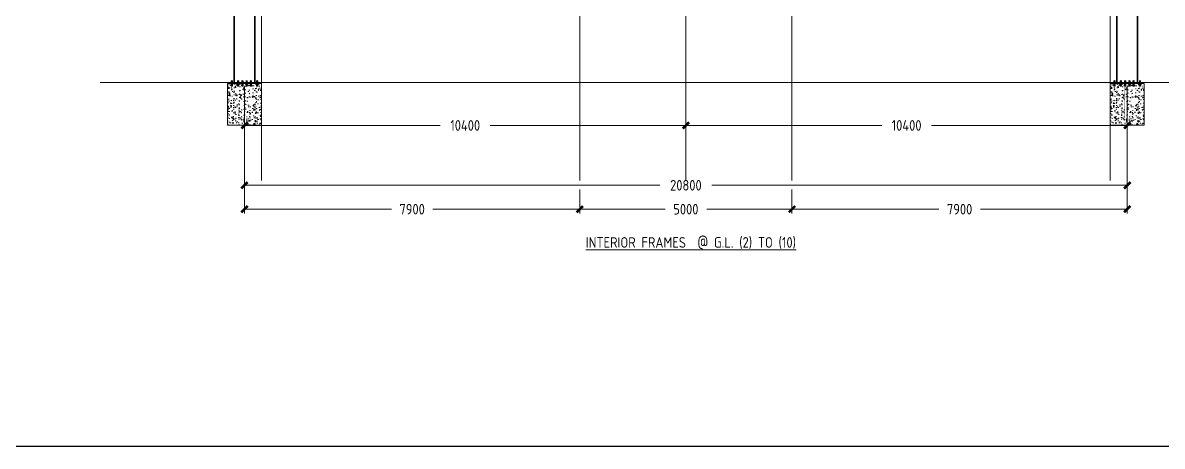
# Model space of a CAD drawing. Header units: millimetres. Extents: x -388065 to 2372687422, y -192755 to 667797.
# Drawn here: x 536351 to 563200, y 578920 to 588905 of the extents above; entities that cross this region are included whole.
import ezdxf

# ---------------------------------------------------------------- set-up
doc = ezdxf.new("R2010")
doc.units = ezdxf.units.MM
doc.linetypes.add('HIDDEN2', pattern=[4.7625, 3.175, -1.5875])
for name, color, linetype, lineweight in [('A-FLOR', 192, 'Continuous', 9), ('STR-CONC_IN_SEC', 7, 'Continuous', 15), ('STR-DIM', 1, 'Continuous', 9), ('STR-GRID', 248, 'Continuous', 9), ('STR-STEEL_IN_SEC', 6, 'Continuous', 15), ('STR-STEEL_IN_SEC_HIDD', 6, 'HIDDEN2', 15), ('STR-TEXT', 7, 'Continuous', 9)]:
    doc.layers.add(name, color=color, linetype=linetype, lineweight=lineweight)
doc.styles.add('MINA_MM_LAYOUT', font='dim.shx', dxfattribs={"height": 250})
doc.dimstyles.new('MINA_MM_LAYOUT', dxfattribs={"dimtxt": 250, "dimasz": 150, "dimexe": 100, "dimexo": 100, "dimgap": 50, "dimtad": 0, "dimdec": 0, "dimzin": 0, "dimdsep": 46, "dimtxsty": 'MINA_MM_LAYOUT', "dimblk": 'ARCHTICK', "dimcen": 0.09, "dimclrd": 256, "dimclre": 256, "dimclrt": 7, "dimadec": 0, "dimazin": 0, "dimtfac": 1, "dimtdec": 0, "dimtix": 1, "dimtofl": 0, "dimtmove": 0, "dimatfit": 0, "dimfxl": 1, "dimtolj": 1, "dimtzin": 0, "dimlwd": -1, "dimlwe": -1, "dimarcsym": 0})

# ---------------------------------------------------------------- blocks, each defined once
blk = doc.blocks.new('*U1205')
blk.add_lwpolyline([(-56558, 29706), (-56558, -29706), (56558, -29706)])
blk = doc.blocks.new('*U1206')
at = {"color": 0, "linetype": 'ByBlock', "lineweight": -2, "transparency": 16777216}
blk.add_blockref('*U1205', (452460, 356472), dxfattribs=at)
blk = doc.blocks.new('SECTION GRID')
at = {"layer": 'STR-GRID', "ltscale": 10}
for p, q in [((541976, 636611), (541976, 614954.8)), ((549476, 636611), (549476, 614954.8)), ((551976, 636611), (551976, 614954.8)), ((554476, 636611), (554476, 614954.8)), ((561976, 636611), (561976, 614954.8)), ((574040.8, 617271.5), (538171.2, 617271.5))]:
    blk.add_line(p, q, dxfattribs=at)
blk = doc.blocks.new('_ARCHTICK')
at = {"color": 0, "linetype": 'ByBlock', "const_width": 0.4}
blk.add_lwpolyline([(-0.5, -0.5), (0.5, 0.5)], dxfattribs=at)
blk = doc.blocks.new('*D1925')
at = {"layer": 'Defpoints', "color": 0, "ltscale": 10, "transparency": 16777216}
for p in [(541576, 587500), (551976, 587500), (551976, 586485)]:
    blk.add_point(p, dxfattribs=at)
at = {"layer": 'STR-DIM', "ltscale": 10, "transparency": 16777216}
for p, q in [((541576, 587400), (541576, 586385)), ((551976, 587400), (551976, 586385)), ((541576, 586485), (546190, 586485)), ((551976, 586485), (547362, 586485))]:
    blk.add_line(p, q, dxfattribs=at)
at = {"layer": 'STR-DIM', "ltscale": 10, "transparency": 16777216, "xscale": 150, "yscale": 150, "zscale": 150, "rotation": 180}
blk.add_blockref('_ARCHTICK', (541576, 586485), dxfattribs=at)
at = {"layer": 'STR-DIM', "ltscale": 10, "transparency": 16777216, "xscale": 150, "yscale": 150, "zscale": 150}
blk.add_blockref('_ARCHTICK', (551976, 586485), dxfattribs=at)
at = {"layer": 'STR-DIM', "color": 7, "ltscale": 10, "transparency": 16777216, "insert": (546776, 586485), "char_height": 250, "attachment_point": 5, "style": 'MINA_MM_LAYOUT'}
blk.add_mtext('\\A1;10400', dxfattribs=at)
blk = doc.blocks.new('*D1926')
at = {"layer": 'Defpoints', "color": 0, "ltscale": 10, "transparency": 16777216}
for p in [(551976, 587500), (562376, 587500), (562376, 586485)]:
    blk.add_point(p, dxfattribs=at)
at = {"layer": 'STR-DIM', "ltscale": 10, "transparency": 16777216}
for p, q in [((551976, 587400), (551976, 586385)), ((562376, 587400), (562376, 586385)), ((551976, 586485), (556590, 586485)), ((562376, 586485), (557762, 586485))]:
    blk.add_line(p, q, dxfattribs=at)
at = {"layer": 'STR-DIM', "ltscale": 10, "transparency": 16777216, "xscale": 150, "yscale": 150, "zscale": 150, "rotation": 180}
blk.add_blockref('_ARCHTICK', (551976, 586485), dxfattribs=at)
at = {"layer": 'STR-DIM', "ltscale": 10, "transparency": 16777216, "xscale": 150, "yscale": 150, "zscale": 150}
blk.add_blockref('_ARCHTICK', (562376, 586485), dxfattribs=at)
at = {"layer": 'STR-DIM', "color": 7, "ltscale": 10, "transparency": 16777216, "insert": (557176, 586485), "char_height": 250, "attachment_point": 5, "style": 'MINA_MM_LAYOUT'}
blk.add_mtext('\\A1;10400', dxfattribs=at)
blk = doc.blocks.new('*D1928')
at = {"layer": 'Defpoints', "color": 0, "ltscale": 10, "transparency": 16777216}
for p in [(541576, 587500), (562376, 587500), (562376, 585073)]:
    blk.add_point(p, dxfattribs=at)
at = {"layer": 'STR-DIM', "ltscale": 10, "transparency": 16777216}
for p, q in [((541576, 587400), (541576, 584973)), ((562376, 587400), (562376, 584973)), ((541576, 585073), (551366, 585073)), ((562376, 585073), (552586, 585073))]:
    blk.add_line(p, q, dxfattribs=at)
at = {"layer": 'STR-DIM', "ltscale": 10, "transparency": 16777216, "xscale": 150, "yscale": 150, "zscale": 150, "rotation": 180}
blk.add_blockref('_ARCHTICK', (541576, 585073), dxfattribs=at)
at = {"layer": 'STR-DIM', "ltscale": 10, "transparency": 16777216, "xscale": 150, "yscale": 150, "zscale": 150}
blk.add_blockref('_ARCHTICK', (562376, 585073), dxfattribs=at)
at = {"layer": 'STR-DIM', "color": 7, "ltscale": 10, "transparency": 16777216, "insert": (551976, 585073), "char_height": 250, "attachment_point": 5, "style": 'MINA_MM_LAYOUT'}
blk.add_mtext('\\A1;20800', dxfattribs=at)
blk = doc.blocks.new('*D1929')
at = {"layer": 'Defpoints', "color": 0, "ltscale": 10, "transparency": 16777216}
for p in [(541576, 587500), (549476, 585073), (549476, 584509)]:
    blk.add_point(p, dxfattribs=at)
at = {"layer": 'STR-DIM', "ltscale": 10, "transparency": 16777216}
for p, q in [((541576, 587400), (541576, 584409)), ((549476, 584973), (549476, 584409)), ((541576, 584509), (545036, 584509)), ((549476, 584509), (546016, 584509))]:
    blk.add_line(p, q, dxfattribs=at)
at = {"layer": 'STR-DIM', "ltscale": 10, "transparency": 16777216, "xscale": 150, "yscale": 150, "zscale": 150, "rotation": 180}
blk.add_blockref('_ARCHTICK', (541576, 584509), dxfattribs=at)
at = {"layer": 'STR-DIM', "ltscale": 10, "transparency": 16777216, "xscale": 150, "yscale": 150, "zscale": 150}
blk.add_blockref('_ARCHTICK', (549476, 584509), dxfattribs=at)
at = {"layer": 'STR-DIM', "color": 7, "ltscale": 10, "transparency": 16777216, "insert": (545526, 584509), "char_height": 250, "attachment_point": 5, "style": 'MINA_MM_LAYOUT'}
blk.add_mtext('\\A1;7900', dxfattribs=at)
blk = doc.blocks.new('*D1930')
at = {"layer": 'Defpoints', "color": 0, "ltscale": 10, "transparency": 16777216}
for p in [(549476, 585073), (554476, 585073), (554476, 584509)]:
    blk.add_point(p, dxfattribs=at)
at = {"layer": 'STR-DIM', "ltscale": 10, "transparency": 16777216}
for p, q in [((549476, 584973), (549476, 584409)), ((554476, 584973), (554476, 584409)), ((549476, 584509), (551486, 584509)), ((554476, 584509), (552466, 584509))]:
    blk.add_line(p, q, dxfattribs=at)
at = {"layer": 'STR-DIM', "ltscale": 10, "transparency": 16777216, "xscale": 150, "yscale": 150, "zscale": 150, "rotation": 180}
blk.add_blockref('_ARCHTICK', (549476, 584509), dxfattribs=at)
at = {"layer": 'STR-DIM', "ltscale": 10, "transparency": 16777216, "xscale": 150, "yscale": 150, "zscale": 150}
blk.add_blockref('_ARCHTICK', (554476, 584509), dxfattribs=at)
at = {"layer": 'STR-DIM', "color": 7, "ltscale": 10, "transparency": 16777216, "insert": (551976, 584509), "char_height": 250, "attachment_point": 5, "style": 'MINA_MM_LAYOUT'}
blk.add_mtext('\\A1;5000', dxfattribs=at)
blk = doc.blocks.new('*D1931')
at = {"layer": 'Defpoints', "color": 0, "ltscale": 10, "transparency": 16777216}
for p in [(562376, 587500), (554476, 585073), (562376, 584509)]:
    blk.add_point(p, dxfattribs=at)
at = {"layer": 'STR-DIM', "ltscale": 10, "transparency": 16777216}
for p, q in [((562376, 587400), (562376, 584409)), ((554476, 584973), (554476, 584409)), ((554476, 584509), (557936, 584509)), ((562376, 584509), (558916, 584509))]:
    blk.add_line(p, q, dxfattribs=at)
at = {"layer": 'STR-DIM', "ltscale": 10, "transparency": 16777216, "xscale": 150, "yscale": 150, "zscale": 150, "rotation": 180}
blk.add_blockref('_ARCHTICK', (554476, 584509), dxfattribs=at)
at = {"layer": 'STR-DIM', "ltscale": 10, "transparency": 16777216, "xscale": 150, "yscale": 150, "zscale": 150}
blk.add_blockref('_ARCHTICK', (562376, 584509), dxfattribs=at)
at = {"layer": 'STR-DIM', "color": 7, "ltscale": 10, "transparency": 16777216, "insert": (558426, 584509), "char_height": 250, "attachment_point": 5, "style": 'MINA_MM_LAYOUT'}
blk.add_mtext('\\A1;7900', dxfattribs=at)
blk = doc.blocks.new('*U2477')
at = {"layer": 'STR-STEEL_IN_SEC', "ltscale": 10}
blk.add_arc((0, 10), 15.6, 196.106, 343.894, dxfattribs=at)
blk = doc.blocks.new('*U2478')
at = {"layer": 'STR-DIM', "color": 0, "linetype": 'ByBlock', "lineweight": -2, "transparency": 16777216}
for p in [(0, 0), (0, -4), (0, -8), (0, -12), (0, -16), (0, -20), (0, -24), (0, -28), (0, -32), (0, -36), (0, -40), (0, -44), (0, -48), (0, -52), (0, -56), (0, -60), (0, -64), (0, -68), (0, -72), (0, -76), (0, -80), (0, -84), (0, -88), (0, -92), (0, -96), (0, -100), (0, -104), (0, -108), (0, -112), (0, -116), (0, -120), (0, -124), (0, -128)]:
    blk.add_blockref('*U2477', p, dxfattribs=at)
blk = doc.blocks.new('*U2479')
at = {"layer": 'STR-STEEL_IN_SEC', "ltscale": 10}
blk.add_arc((0, 10), 15.6, 196.106, 343.894, dxfattribs=at)
blk = doc.blocks.new('*U2480')
at = {"layer": 'STR-DIM', "color": 0, "linetype": 'ByBlock', "lineweight": -2, "transparency": 16777216}
for p in [(0, 0), (0, -4), (0, -8), (0, -12), (0, -16), (0, -20), (0, -24), (0, -28), (0, -32), (0, -36), (0, -40), (0, -44), (0, -48), (0, -52), (0, -56), (0, -60), (0, -64), (0, -68), (0, -72), (0, -76), (0, -80), (0, -84), (0, -88), (0, -92), (0, -96), (0, -100), (0, -104), (0, -108), (0, -112), (0, -116), (0, -120), (0, -124), (0, -128)]:
    blk.add_blockref('*U2479', p, dxfattribs=at)
blk = doc.blocks.new('*U2481')
at = {"layer": 'STR-STEEL_IN_SEC', "ltscale": 10}
blk.add_arc((0, 10), 15.6, 196.106, 343.894, dxfattribs=at)
blk = doc.blocks.new('*U2472')
at = {"layer": 'STR-DIM', "color": 0, "linetype": 'ByBlock', "lineweight": -2, "transparency": 16777216}
for p in [(0, 0), (0, -4), (0, -8), (0, -12), (0, -16), (0, -20), (0, -24), (0, -28), (0, -32), (0, -36), (0, -40), (0, -44), (0, -48), (0, -52), (0, -56), (0, -60), (0, -64), (0, -68), (0, -72), (0, -76), (0, -80), (0, -84), (0, -88), (0, -92), (0, -96), (0, -100), (0, -104), (0, -108), (0, -112), (0, -116), (0, -120), (0, -124), (0, -128)]:
    blk.add_blockref('*U2481', p, dxfattribs=at)
blk = doc.blocks.new('*U2473')
at = {"layer": 'STR-STEEL_IN_SEC', "ltscale": 10}
blk.add_arc((0, 10), 15.6, 196.106, 343.894, dxfattribs=at)
blk = doc.blocks.new('*U2474')
at = {"layer": 'STR-DIM', "color": 0, "linetype": 'ByBlock', "lineweight": -2, "transparency": 16777216}
for p in [(0, 0), (0, -4), (0, -8), (0, -12), (0, -16), (0, -20), (0, -24), (0, -28), (0, -32), (0, -36), (0, -40), (0, -44), (0, -48), (0, -52), (0, -56), (0, -60), (0, -64), (0, -68), (0, -72), (0, -76), (0, -80), (0, -84), (0, -88), (0, -92), (0, -96), (0, -100), (0, -104), (0, -108), (0, -112), (0, -116), (0, -120), (0, -124), (0, -128)]:
    blk.add_blockref('*U2473', p, dxfattribs=at)
blk = doc.blocks.new('*U2475')
at = {"layer": 'STR-STEEL_IN_SEC', "ltscale": 10}
blk.add_arc((0, 10), 15.6, 196.106, 343.894, dxfattribs=at)
blk = doc.blocks.new('*U2476')
at = {"layer": 'STR-DIM', "color": 0, "linetype": 'ByBlock', "lineweight": -2, "transparency": 16777216}
for p in [(0, 0), (0, -4), (0, -8), (0, -12), (0, -16), (0, -20), (0, -24), (0, -28), (0, -32), (0, -36), (0, -40), (0, -44), (0, -48), (0, -52), (0, -56), (0, -60), (0, -64), (0, -68), (0, -72), (0, -76), (0, -80), (0, -84), (0, -88), (0, -92), (0, -96), (0, -100), (0, -104), (0, -108), (0, -112), (0, -116), (0, -120), (0, -124), (0, -128)]:
    blk.add_blockref('*U2475', p, dxfattribs=at)
blk = doc.blocks.new('*U2482')
at = {"layer": 'STR-STEEL_IN_SEC', "ltscale": 10}
blk.add_arc((0, 10), 15.6, 196.106, 343.894, dxfattribs=at)
blk = doc.blocks.new('*U2483')
at = {"layer": 'STR-DIM', "color": 0, "linetype": 'ByBlock', "lineweight": -2, "transparency": 16777216}
for p in [(0, 0), (0, -4), (0, -8), (0, -12), (0, -16), (0, -20), (0, -24), (0, -28), (0, -32), (0, -36), (0, -40), (0, -44), (0, -48), (0, -52), (0, -56), (0, -60), (0, -64), (0, -68), (0, -72), (0, -76), (0, -80), (0, -84), (0, -88), (0, -92), (0, -96), (0, -100), (0, -104), (0, -108), (0, -112), (0, -116), (0, -120), (0, -124), (0, -128)]:
    blk.add_blockref('*U2482', p, dxfattribs=at)
blk = doc.blocks.new('*U2489')
at = {"layer": 'STR-STEEL_IN_SEC', "ltscale": 10}
blk.add_arc((0, 10), 15.6, 196.106, 343.894, dxfattribs=at)
blk = doc.blocks.new('*U2490')
at = {"layer": 'STR-DIM', "color": 0, "linetype": 'ByBlock', "lineweight": -2, "transparency": 16777216}
for p in [(0, 0), (0, -4), (0, -8), (0, -12), (0, -16), (0, -20), (0, -24), (0, -28), (0, -32), (0, -36), (0, -40), (0, -44), (0, -48), (0, -52), (0, -56), (0, -60), (0, -64), (0, -68), (0, -72), (0, -76), (0, -80), (0, -84), (0, -88), (0, -92), (0, -96), (0, -100), (0, -104), (0, -108), (0, -112), (0, -116), (0, -120), (0, -124), (0, -128)]:
    blk.add_blockref('*U2489', p, dxfattribs=at)
blk = doc.blocks.new('*U2491')
at = {"layer": 'STR-STEEL_IN_SEC', "ltscale": 10}
blk.add_arc((0, 10), 15.6, 196.106, 343.894, dxfattribs=at)
blk = doc.blocks.new('*U2492')
at = {"layer": 'STR-DIM', "color": 0, "linetype": 'ByBlock', "lineweight": -2, "transparency": 16777216}
for p in [(0, 0), (0, -4), (0, -8), (0, -12), (0, -16), (0, -20), (0, -24), (0, -28), (0, -32), (0, -36), (0, -40), (0, -44), (0, -48), (0, -52), (0, -56), (0, -60), (0, -64), (0, -68), (0, -72), (0, -76), (0, -80), (0, -84), (0, -88), (0, -92), (0, -96), (0, -100), (0, -104), (0, -108), (0, -112), (0, -116), (0, -120), (0, -124), (0, -128)]:
    blk.add_blockref('*U2491', p, dxfattribs=at)
blk = doc.blocks.new('*U2493')
at = {"layer": 'STR-STEEL_IN_SEC', "ltscale": 10}
blk.add_arc((0, 10), 15.6, 196.106, 343.894, dxfattribs=at)
blk = doc.blocks.new('*U2484')
at = {"layer": 'STR-DIM', "color": 0, "linetype": 'ByBlock', "lineweight": -2, "transparency": 16777216}
for p in [(0, 0), (0, -4), (0, -8), (0, -12), (0, -16), (0, -20), (0, -24), (0, -28), (0, -32), (0, -36), (0, -40), (0, -44), (0, -48), (0, -52), (0, -56), (0, -60), (0, -64), (0, -68), (0, -72), (0, -76), (0, -80), (0, -84), (0, -88), (0, -92), (0, -96), (0, -100), (0, -104), (0, -108), (0, -112), (0, -116), (0, -120), (0, -124), (0, -128)]:
    blk.add_blockref('*U2493', p, dxfattribs=at)
blk = doc.blocks.new('*U2485')
at = {"layer": 'STR-STEEL_IN_SEC', "ltscale": 10}
blk.add_arc((0, 10), 15.6, 196.106, 343.894, dxfattribs=at)
blk = doc.blocks.new('*U2486')
at = {"layer": 'STR-DIM', "color": 0, "linetype": 'ByBlock', "lineweight": -2, "transparency": 16777216}
for p in [(0, 0), (0, -4), (0, -8), (0, -12), (0, -16), (0, -20), (0, -24), (0, -28), (0, -32), (0, -36), (0, -40), (0, -44), (0, -48), (0, -52), (0, -56), (0, -60), (0, -64), (0, -68), (0, -72), (0, -76), (0, -80), (0, -84), (0, -88), (0, -92), (0, -96), (0, -100), (0, -104), (0, -108), (0, -112), (0, -116), (0, -120), (0, -124), (0, -128)]:
    blk.add_blockref('*U2485', p, dxfattribs=at)
blk = doc.blocks.new('*U2487')
at = {"layer": 'STR-STEEL_IN_SEC', "ltscale": 10}
blk.add_arc((0, 10), 15.6, 196.106, 343.894, dxfattribs=at)
blk = doc.blocks.new('*U2488')
at = {"layer": 'STR-DIM', "color": 0, "linetype": 'ByBlock', "lineweight": -2, "transparency": 16777216}
for p in [(0, 0), (0, -4), (0, -8), (0, -12), (0, -16), (0, -20), (0, -24), (0, -28), (0, -32), (0, -36), (0, -40), (0, -44), (0, -48), (0, -52), (0, -56), (0, -60), (0, -64), (0, -68), (0, -72), (0, -76), (0, -80), (0, -84), (0, -88), (0, -92), (0, -96), (0, -100), (0, -104), (0, -108), (0, -112), (0, -116), (0, -120), (0, -124), (0, -128)]:
    blk.add_blockref('*U2487', p, dxfattribs=at)
blk = doc.blocks.new('*U2494')
at = {"layer": 'STR-STEEL_IN_SEC', "ltscale": 10}
blk.add_arc((0, 10), 15.6, 196.106, 343.894, dxfattribs=at)
blk = doc.blocks.new('*U2495')
at = {"layer": 'STR-DIM', "color": 0, "linetype": 'ByBlock', "lineweight": -2, "transparency": 16777216}
for p in [(0, 0), (0, -4), (0, -8), (0, -12), (0, -16), (0, -20), (0, -24), (0, -28), (0, -32), (0, -36), (0, -40), (0, -44), (0, -48), (0, -52), (0, -56), (0, -60), (0, -64), (0, -68), (0, -72), (0, -76), (0, -80), (0, -84), (0, -88), (0, -92), (0, -96), (0, -100), (0, -104), (0, -108), (0, -112), (0, -116), (0, -120), (0, -124), (0, -128)]:
    blk.add_blockref('*U2494', p, dxfattribs=at)

msp = doc.modelspace()

# ---------------------------------------------------------------- hatches: boundary and pattern name
at = {"layer": 'A-FLOR', "ltscale": 0.1}
h = msp.add_hatch(dxfattribs=at)
h.set_pattern_fill('AR-CONC', color=4)
h.set_pattern_definition([(50, (350745.13, 23215.09), (182.18467, -15.939086), [19.05, -209.55]), (355, (350745.13, 23215.1), (-35.24342, 191.056845), [15.24, -167.640584]), (100.451445, (350760.31, 23213.76), (146.941247, 175.11775), [16.19001, -178.090245]), (46.1842, (350745.13, 23265.9), (271.07904, -42.04233), [28.575, -314.325]), (96.63556, (350767.72, 23262.4), (237.40413, 247.42612), [24.28502, -267.13561]), (351.18415, (350745.13, 23265.9), (237.40413, 247.42612), [22.85997, -251.45973]), (21, (350770.53, 23253.19), (151.61439, -102.2652), [19.05, -209.55]), (326, (350770.53, 23253.2), (61.80203, 184.187966), [15.24, -167.64]), (71.451445, (350783.16, 23244.67), (213.41642, 81.92277), [16.19001, -178.08994]), (37.5, (350745.13, 23215.09), (3.088603, 84.555039), [0, -165.608, 0, -170.18, 0, -168.275]), (7.5, (350745.13, 23215.09), (66.819663, 100.180575), [0, -97.028, 0, -161.798, 0, -64.135]), (327.5, (350688.486, 23215.09), (135.590595, -5.728744), [0, -63.5, 0, -198.12, 0, -262.89]), (317.5, (350663.09, 23215.09), (148.129181, 25.42649), [0, -82.55, 0, -131.572, 0, -186.69])])
edge = h.paths.add_edge_path()
edge.add_line((541975.9931, 587470.0566), (541891.0848, 587470.0566))
edge.add_arc((541875.9931, 587474.0566), 15.6128, 194.84470595, 345.15529405, ccw=False)
edge.add_line((541860.9014, 587470.0566), (541740.9931, 587470.0566))
edge.add_line((541740.9931, 587470.0566), (541740.9931, 586800.0566))
edge.add_line((541740.9931, 586800.0566), (541750.9931, 586800.0566))
edge.add_line((541750.9931, 586800.0566), (541750.9931, 586790.0566))
edge.add_line((541750.9931, 586790.0566), (541740.9931, 586790.0566))
edge.add_line((541740.9931, 586790.0566), (541740.9931, 586690.0566))
edge.add_line((541740.9931, 586690.0566), (541710.9931, 586690.0566))
edge.add_line((541710.9931, 586690.0566), (541710.9931, 587470.0566))
edge.add_line((541710.9931, 587470.0566), (541640.9931, 587470.0566))
edge.add_line((541640.9931, 587470.0566), (541640.9931, 586800.0566))
edge.add_line((541640.9931, 586800.0566), (541650.9931, 586800.0566))
edge.add_line((541650.9931, 586800.0566), (541650.9931, 586790.0566))
edge.add_line((541650.9931, 586790.0566), (541640.9931, 586790.0566))
edge.add_line((541640.9931, 586790.0566), (541640.9931, 586690.0566))
edge.add_line((541640.9931, 586690.0566), (541610.9931, 586690.0566))
edge.add_line((541610.9931, 586690.0566), (541610.9931, 586790.0566))
edge.add_line((541610.9931, 586790.0566), (541600.9931, 586790.0566))
edge.add_line((541600.9931, 586790.0566), (541600.9931, 586800.0566))
edge.add_line((541600.9931, 586800.0566), (541610.9931, 586800.0566))
edge.add_line((541610.9931, 586800.0566), (541610.9931, 587470.0566))
edge.add_line((541610.9931, 587470.0566), (541540.9931, 587470.0566))
edge.add_line((541540.9931, 587470.0566), (541540.9931, 586800.0566))
edge.add_line((541540.9931, 586800.0566), (541550.9931, 586800.0566))
edge.add_line((541550.9931, 586800.0566), (541550.9931, 586790.0566))
edge.add_line((541550.9931, 586790.0566), (541540.9931, 586790.0566))
edge.add_line((541540.9931, 586790.0566), (541540.9931, 586690.0566))
edge.add_line((541540.9931, 586690.0566), (541510.9931, 586690.0566))
edge.add_line((541510.9931, 586690.0566), (541510.9931, 586790.0566))
edge.add_line((541510.9931, 586790.0566), (541500.9931, 586790.0566))
edge.add_line((541500.9931, 586790.0566), (541500.9931, 586800.0566))
edge.add_line((541500.9931, 586800.0566), (541510.9931, 586800.0566))
edge.add_line((541510.9931, 586800.0566), (541510.9931, 587470.0566))
edge.add_line((541510.9931, 587470.0566), (541440.9931, 587470.0566))
edge.add_line((541440.9931, 587470.0566), (541440.9931, 586800.0566))
edge.add_line((541440.9931, 586800.0566), (541450.9931, 586800.0566))
edge.add_line((541450.9931, 586800.0566), (541450.9931, 586790.0566))
edge.add_line((541450.9931, 586790.0566), (541440.9931, 586790.0566))
edge.add_line((541440.9931, 586790.0566), (541440.9931, 586690.0566))
edge.add_line((541440.9931, 586690.0566), (541410.9931, 586690.0566))
edge.add_line((541410.9931, 586690.0566), (541410.9931, 586790.0566))
edge.add_line((541410.9931, 586790.0566), (541400.9931, 586790.0566))
edge.add_line((541400.9931, 586790.0566), (541400.9931, 586800.0566))
edge.add_line((541400.9931, 586800.0566), (541410.9931, 586800.0566))
edge.add_line((541410.9931, 586800.0566), (541410.9931, 587470.0566))
edge.add_line((541410.9931, 587470.0566), (541289.4006, 587470.0566))
edge.add_arc((541275.9931, 587478.0566), 15.6128, 210.82383312, 329.17616688, ccw=False)
edge.add_line((541262.5857, 587470.0566), (541175.9931, 587470.0566))
edge.add_line((541175.9931, 587470.0566), (541175.9931, 586487.8757))
edge.add_line((541175.9931, 586487.8757), (541975.9931, 586487.8757))
edge.add_line((541975.9931, 586487.8757), (541975.9931, 587470.0566))
h.paths.add_polyline_path([(541300.9931, 586790.0566), (541250.9931, 586790.0566), (541250.9931, 586800.0566), (541300.9931, 586800.0566)], flags=16)
h.paths.add_polyline_path([(541850.9931, 586790.0566), (541850.9931, 586800.0566), (541900.9931, 586800.0566), (541900.9931, 586790.0566)], flags=16)
h = msp.add_hatch(dxfattribs=at)
h.set_pattern_fill('AR-CONC', color=4)
h.set_pattern_definition([(50, (371545.13, 23215.09), (182.18467, -15.939086), [19.05, -209.55]), (355, (371545.13, 23215.1), (-35.24342, 191.056845), [15.24, -167.640584]), (100.451445, (371560.31, 23213.76), (146.941247, 175.11775), [16.19001, -178.090245]), (46.1842, (371545.13, 23265.9), (271.07904, -42.04233), [28.575, -314.325]), (96.63556, (371567.72, 23262.4), (237.40413, 247.42612), [24.28502, -267.13561]), (351.18415, (371545.13, 23265.9), (237.40413, 247.42612), [22.85997, -251.45973]), (21, (371570.53, 23253.19), (151.61439, -102.2652), [19.05, -209.55]), (326, (371570.53, 23253.2), (61.80203, 184.187966), [15.24, -167.64]), (71.451445, (371583.16, 23244.67), (213.41642, 81.92277), [16.19001, -178.08994]), (37.5, (371545.13, 23215.09), (3.088603, 84.555039), [0, -165.608, 0, -170.18, 0, -168.275]), (7.5, (371545.13, 23215.09), (66.819663, 100.180575), [0, -97.028, 0, -161.798, 0, -64.135]), (327.5, (371488.486, 23215.09), (135.590595, -5.728744), [0, -63.5, 0, -198.12, 0, -262.89]), (317.5, (371463.09, 23215.09), (148.129181, 25.42649), [0, -82.55, 0, -131.572, 0, -186.69])])
edge = h.paths.add_edge_path()
edge.add_line((562775.9931, 587470.0566), (562691.0848, 587470.0566))
edge.add_arc((562675.9931, 587474.0566), 15.6128, 194.84470595, 345.15529405, ccw=False)
edge.add_line((562660.9014, 587470.0566), (562540.9931, 587470.0566))
edge.add_line((562540.9931, 587470.0566), (562540.9931, 586800.0566))
edge.add_line((562540.9931, 586800.0566), (562550.9931, 586800.0566))
edge.add_line((562550.9931, 586800.0566), (562550.9931, 586790.0566))
edge.add_line((562550.9931, 586790.0566), (562540.9931, 586790.0566))
edge.add_line((562540.9931, 586790.0566), (562540.9931, 586690.0566))
edge.add_line((562540.9931, 586690.0566), (562510.9931, 586690.0566))
edge.add_line((562510.9931, 586690.0566), (562510.9931, 587470.0566))
edge.add_line((562510.9931, 587470.0566), (562440.9931, 587470.0566))
edge.add_line((562440.9931, 587470.0566), (562440.9931, 586800.0566))
edge.add_line((562440.9931, 586800.0566), (562450.9931, 586800.0566))
edge.add_line((562450.9931, 586800.0566), (562450.9931, 586790.0566))
edge.add_line((562450.9931, 586790.0566), (562440.9931, 586790.0566))
edge.add_line((562440.9931, 586790.0566), (562440.9931, 586690.0566))
edge.add_line((562440.9931, 586690.0566), (562410.9931, 586690.0566))
edge.add_line((562410.9931, 586690.0566), (562410.9931, 586790.0566))
edge.add_line((562410.9931, 586790.0566), (562400.9931, 586790.0566))
edge.add_line((562400.9931, 586790.0566), (562400.9931, 586800.0566))
edge.add_line((562400.9931, 586800.0566), (562410.9931, 586800.0566))
edge.add_line((562410.9931, 586800.0566), (562410.9931, 587470.0566))
edge.add_line((562410.9931, 587470.0566), (562340.9931, 587470.0566))
edge.add_line((562340.9931, 587470.0566), (562340.9931, 586800.0566))
edge.add_line((562340.9931, 586800.0566), (562350.9931, 586800.0566))
edge.add_line((562350.9931, 586800.0566), (562350.9931, 586790.0566))
edge.add_line((562350.9931, 586790.0566), (562340.9931, 586790.0566))
edge.add_line((562340.9931, 586790.0566), (562340.9931, 586690.0566))
edge.add_line((562340.9931, 586690.0566), (562310.9931, 586690.0566))
edge.add_line((562310.9931, 586690.0566), (562310.9931, 586790.0566))
edge.add_line((562310.9931, 586790.0566), (562300.9931, 586790.0566))
edge.add_line((562300.9931, 586790.0566), (562300.9931, 586800.0566))
edge.add_line((562300.9931, 586800.0566), (562310.9931, 586800.0566))
edge.add_line((562310.9931, 586800.0566), (562310.9931, 587470.0566))
edge.add_line((562310.9931, 587470.0566), (562240.9931, 587470.0566))
edge.add_line((562240.9931, 587470.0566), (562240.9931, 586800.0566))
edge.add_line((562240.9931, 586800.0566), (562250.9931, 586800.0566))
edge.add_line((562250.9931, 586800.0566), (562250.9931, 586790.0566))
edge.add_line((562250.9931, 586790.0566), (562240.9931, 586790.0566))
edge.add_line((562240.9931, 586790.0566), (562240.9931, 586690.0566))
edge.add_line((562240.9931, 586690.0566), (562210.9931, 586690.0566))
edge.add_line((562210.9931, 586690.0566), (562210.9931, 586790.0566))
edge.add_line((562210.9931, 586790.0566), (562200.9931, 586790.0566))
edge.add_line((562200.9931, 586790.0566), (562200.9931, 586800.0566))
edge.add_line((562200.9931, 586800.0566), (562210.9931, 586800.0566))
edge.add_line((562210.9931, 586800.0566), (562210.9931, 587470.0566))
edge.add_line((562210.9931, 587470.0566), (562089.4006, 587470.0566))
edge.add_arc((562075.9931, 587478.0566), 15.6128, 210.82383312, 329.17616688, ccw=False)
edge.add_line((562062.5857, 587470.0566), (561975.9931, 587470.0566))
edge.add_line((561975.9931, 587470.0566), (561975.9931, 586487.8757))
edge.add_line((561975.9931, 586487.8757), (562775.9931, 586487.8757))
edge.add_line((562775.9931, 586487.8757), (562775.9931, 587470.0566))
h.paths.add_polyline_path([(562100.9931, 586790.0566), (562050.9931, 586790.0566), (562050.9931, 586800.0566), (562100.9931, 586800.0566)], flags=16)
h.paths.add_polyline_path([(562650.9931, 586790.0566), (562650.9931, 586800.0566), (562700.9931, 586800.0566), (562700.9931, 586790.0566)], flags=16)

# ---------------------------------------------------------------- linework, layer by layer
at = {"layer": 'STR-CONC_IN_SEC'}
for points in [[(541975.9931, 587470.0566), (541975.9931, 586487.8757), (541175.9931, 586487.8757), (541175.9931, 587470.0566)], [(562775.9931, 587470.0566), (562775.9931, 586487.8757), (561975.9931, 586487.8757), (561975.9931, 587470.0566)]]:
    msp.add_lwpolyline(points, close=True, dxfattribs=at)
at = {"layer": 'STR-STEEL_IN_SEC'}
for p, q in [((541325.9931, 587500.0566), (541325.9931, 601650.0566)), ((541825.9931, 587500.0566), (541825.9931, 601650.0566)), ((562125.9931, 587500.0566), (562125.9931, 601650.0566)), ((562625.9931, 587500.0566), (562625.9931, 601650.0566)), ((541325.9931, 587500.0566), (541825.9931, 587500.0566)), ((562625.9931, 587500.0566), (562125.9931, 587500.0566))]:
    msp.add_line(p, q, dxfattribs=at)
for points in [[(541175.9931, 587500.0566, 0.2, 0.2, 0), (541975.9931, 587500.0566, 0.2, 0.2, 0), (541975.9931, 587470.0566, 0.2, 0.2, 0), (541175.9931, 587470.0566, 0.2, 0.2, 0)], [(541890.9931, 586690.0566, 0.2, 0.2, 0), (541860.9931, 586690.0566, 0.2, 0.2, 0), (541860.9931, 587550.0566, 0.2, 0.2, 0), (541890.9931, 587550.0566, 0.2, 0.2, 0)], [(561975.9931, 587500.0566, 0.2, 0.2, 0), (562775.9931, 587500.0566, 0.2, 0.2, 0), (562775.9931, 587470.0566, 0.2, 0.2, 0), (561975.9931, 587470.0566, 0.2, 0.2, 0)], [(562690.9931, 586690.0566, 0.2, 0.2, 0), (562660.9931, 586690.0566, 0.2, 0.2, 0), (562660.9931, 587550.0566, 0.2, 0.2, 0), (562690.9931, 587550.0566, 0.2, 0.2, 0)]]:
    msp.add_lwpolyline(points, format="xyseb", close=True, dxfattribs=at)
for points, const_width in [([(541175.9931, 587470.0566), (541975.9931, 587470.0566)], 0.2), ([(541575.9931, 587470.0566), (541175.9931, 587470.0566)], 0.2), ([(541175.9931, 587470.0566), (541175.9931, 587470.0566)], 0.2), ([(541175.9931, 587470.0566), (541175.9931, 587470.0566)], 0.2), ([(541175.9931, 587470.0566), (541175.9931, 587470.0566)], 0.2), ([(541175.9931, 587470.0566), (541175.9931, 587470.0566)], 0.2), ([(541175.9931, 587470.0566), (541975.9931, 587470.0566)], 0.2), ([(541175.9931, 587470.0566), (541575.9931, 587470.0566)], 0.2), ([(541250.9931, 587500.0566), (541250.9931, 587510.0566)], 0.2), ([(541300.9931, 587510.0566), (541250.9931, 587510.0566)], 0.2), ([(541250.9931, 587500.0566), (541250.9931, 587510.0566)], 0.2), ([(541300.9931, 587510.0566), (541250.9931, 587510.0566)], 0.2), ([(541250.9931, 587500.0566), (541300.9931, 587500.0566)], 0.2), ([(541250.9931, 587500.0566), (541300.9931, 587500.0566)], 0.2), ([(541290.9931, 587550.0566), (541260.9931, 587550.0566)], 0.2), ([(541260.9931, 586690.0566), (541260.9931, 587550.0566)], 0.2), ([(541290.9931, 586690.0566), (541290.9931, 587550.0566)], 0.2), ([(541300.9931, 587510.0566), (541300.9931, 587500.0566)], 0.2), ([(541300.9931, 587510.0566), (541300.9931, 587500.0566)], 0.2), ([(541325.9931, 587500.0566), (541341.9931, 587500.0566)], 0.2), ([(541341.9931, 587500.0566), (541809.9931, 587500.0566)], 0.2), ([(541400.9931, 587500.0566), (541400.9931, 587510.0566)], 0.2), ([(541450.9931, 587510.0566), (541400.9931, 587510.0566)], 0.2), ([(541400.9931, 587500.0566), (541400.9931, 587510.0566)], 0.2), ([(541450.9931, 587510.0566), (541400.9931, 587510.0566)], 0.2), ([(541400.9931, 587500.0566), (541450.9931, 587500.0566)], 0.2), ([(541400.9931, 587500.0566), (541450.9931, 587500.0566)], 0.2), ([(541440.9931, 587550.0566), (541410.9931, 587550.0566)], 0.2), ([(541410.9931, 586690.0566), (541410.9931, 587550.0566)], 0.2), ([(541440.9931, 587550.0566), (541410.9931, 587550.0566)], 0.2), ([(541410.9931, 586690.0566), (541410.9931, 587550.0566)], 0.2), ([(541440.9931, 586690.0566), (541440.9931, 587550.0566)], 0.2), ([(541440.9931, 586690.0566), (541440.9931, 587550.0566)], 0.2), ([(541450.9931, 587510.0566), (541450.9931, 587500.0566)], 0.2), ([(541450.9931, 587510.0566), (541450.9931, 587500.0566)], 0.2), ([(541500.9931, 587500.0566), (541500.9931, 587510.0566)], 0.2), ([(541550.9931, 587510.0566), (541500.9931, 587510.0566)], 0.2), ([(541500.9931, 587500.0566), (541500.9931, 587510.0566)], 0.2), ([(541550.9931, 587510.0566), (541500.9931, 587510.0566)], 0.2), ([(541500.9931, 587500.0566), (541550.9931, 587500.0566)], 0.2), ([(541500.9931, 587500.0566), (541550.9931, 587500.0566)], 0.2), ([(541540.9931, 587550.0566), (541510.9931, 587550.0566)], 0.2), ([(541510.9931, 586690.0566), (541510.9931, 587550.0566)], 0.2), ([(541540.9931, 587550.0566), (541510.9931, 587550.0566)], 0.2), ([(541510.9931, 586690.0566), (541510.9931, 587550.0566)], 0.2), ([(541540.9931, 586690.0566), (541540.9931, 587550.0566)], 0.2), ([(541540.9931, 586690.0566), (541540.9931, 587550.0566)], 0.2), ([(541550.9931, 587510.0566), (541550.9931, 587500.0566)], 0.2), ([(541550.9931, 587510.0566), (541550.9931, 587500.0566)], 0.2), ([(541975.9931, 587470.0566), (541575.9931, 587470.0566)], 0.2), ([(541575.9931, 587470.0566), (541975.9931, 587470.0566)], 0.2), ([(541575.9931, 587470.0566), (541575.9931, 587470.0566)], 0.2), ([(541600.9931, 587500.0566), (541600.9931, 587510.0566)], 0.2), ([(541650.9931, 587510.0566), (541600.9931, 587510.0566)], 0.2), ([(541600.9931, 587500.0566), (541600.9931, 587510.0566)], 0.2), ([(541650.9931, 587510.0566), (541600.9931, 587510.0566)], 0.2), ([(541600.9931, 587500.0566), (541650.9931, 587500.0566)], 0.2), ([(541600.9931, 587500.0566), (541650.9931, 587500.0566)], 0.2), ([(541640.9931, 587550.0566), (541610.9931, 587550.0566)], 0.2), ([(541610.9931, 586690.0566), (541610.9931, 587550.0566)], 0.2), ([(541640.9931, 587550.0566), (541610.9931, 587550.0566)], 0.2), ([(541610.9931, 586690.0566), (541610.9931, 587550.0566)], 0.2), ([(541640.9931, 586690.0566), (541640.9931, 587550.0566)], 0.2), ([(541640.9931, 586690.0566), (541640.9931, 587550.0566)], 0.2), ([(541650.9931, 587510.0566), (541650.9931, 587500.0566)], 0.2), ([(541650.9931, 587510.0566), (541650.9931, 587500.0566)], 0.2), ([(541700.9931, 587500.0566), (541700.9931, 587510.0566)], 0.2), ([(541750.9931, 587510.0566), (541700.9931, 587510.0566)], 0.2), ([(541700.9931, 587500.0566), (541700.9931, 587510.0566)], 0.2), ([(541750.9931, 587510.0566), (541700.9931, 587510.0566)], 0.2), ([(541700.9931, 587500.0566), (541750.9931, 587500.0566)], 0.2), ([(541700.9931, 587500.0566), (541750.9931, 587500.0566)], 0.2), ([(541734.9931, 587500.0566), (541704.9931, 587500.0566)], 0.1), ([(541740.9931, 587550.0566), (541710.9931, 587550.0566)], 0.2), ([(541710.9931, 586690.0566), (541710.9931, 587550.0566)], 0.2), ([(541740.9931, 587550.0566), (541710.9931, 587550.0566)], 0.2), ([(541710.9931, 586690.0566), (541710.9931, 587550.0566)], 0.2), ([(541740.9931, 586690.0566), (541740.9931, 587550.0566)], 0.2), ([(541740.9931, 586690.0566), (541740.9931, 587550.0566)], 0.2), ([(541750.9931, 587510.0566), (541750.9931, 587500.0566)], 0.2), ([(541750.9931, 587510.0566), (541750.9931, 587500.0566)], 0.2), ([(541809.9931, 587500.0566), (541825.9931, 587500.0566)], 0.2), ([(541850.9931, 587500.0566), (541850.9931, 587510.0566)], 0.2), ([(541900.9931, 587510.0566), (541850.9931, 587510.0566)], 0.2), ([(541850.9931, 587500.0566), (541850.9931, 587510.0566)], 0.2), ([(541900.9931, 587510.0566), (541850.9931, 587510.0566)], 0.2), ([(541850.9931, 587500.0566), (541900.9931, 587500.0566)], 0.2), ([(541850.9931, 587500.0566), (541900.9931, 587500.0566)], 0.2), ([(541900.9931, 587510.0566), (541900.9931, 587500.0566)], 0.2), ([(541900.9931, 587510.0566), (541900.9931, 587500.0566)], 0.2), ([(541975.9931, 587470.0566), (541975.9931, 587470.0566)], 0.2), ([(541975.9931, 587470.0566), (541975.9931, 587470.0566)], 0.2), ([(541975.9931, 587470.0566), (541975.9931, 587470.0566)], 0.2), ([(561975.9931, 587470.0566), (562775.9931, 587470.0566)], 0.2), ([(562375.9931, 587470.0566), (561975.9931, 587470.0566)], 0.2), ([(561975.9931, 587470.0566), (561975.9931, 587470.0566)], 0.2), ([(561975.9931, 587470.0566), (561975.9931, 587470.0566)], 0.2), ([(561975.9931, 587470.0566), (561975.9931, 587470.0566)], 0.2), ([(561975.9931, 587470.0566), (561975.9931, 587470.0566)], 0.2), ([(561975.9931, 587470.0566), (562775.9931, 587470.0566)], 0.2), ([(561975.9931, 587470.0566), (562375.9931, 587470.0566)], 0.2), ([(562050.9931, 587500.0566), (562050.9931, 587510.0566)], 0.2), ([(562100.9931, 587510.0566), (562050.9931, 587510.0566)], 0.2), ([(562050.9931, 587500.0566), (562050.9931, 587510.0566)], 0.2), ([(562100.9931, 587510.0566), (562050.9931, 587510.0566)], 0.2), ([(562050.9931, 587500.0566), (562100.9931, 587500.0566)], 0.2), ([(562050.9931, 587500.0566), (562100.9931, 587500.0566)], 0.2), ([(562090.9931, 587550.0566), (562060.9931, 587550.0566)], 0.2), ([(562060.9931, 586690.0566), (562060.9931, 587550.0566)], 0.2), ([(562090.9931, 586690.0566), (562090.9931, 587550.0566)], 0.2), ([(562100.9931, 587510.0566), (562100.9931, 587500.0566)], 0.2), ([(562100.9931, 587510.0566), (562100.9931, 587500.0566)], 0.2), ([(562125.9931, 587500.0566), (562141.9931, 587500.0566)], 0.2), ([(562141.9931, 587500.0566), (562609.9931, 587500.0566)], 0.2), ([(562200.9931, 587500.0566), (562200.9931, 587510.0566)], 0.2), ([(562250.9931, 587510.0566), (562200.9931, 587510.0566)], 0.2), ([(562200.9931, 587500.0566), (562200.9931, 587510.0566)], 0.2), ([(562250.9931, 587510.0566), (562200.9931, 587510.0566)], 0.2), ([(562200.9931, 587500.0566), (562250.9931, 587500.0566)], 0.2), ([(562200.9931, 587500.0566), (562250.9931, 587500.0566)], 0.2), ([(562240.9931, 587550.0566), (562210.9931, 587550.0566)], 0.2), ([(562210.9931, 586690.0566), (562210.9931, 587550.0566)], 0.2), ([(562240.9931, 587550.0566), (562210.9931, 587550.0566)], 0.2), ([(562210.9931, 586690.0566), (562210.9931, 587550.0566)], 0.2), ([(562240.9931, 586690.0566), (562240.9931, 587550.0566)], 0.2), ([(562240.9931, 586690.0566), (562240.9931, 587550.0566)], 0.2), ([(562250.9931, 587510.0566), (562250.9931, 587500.0566)], 0.2), ([(562250.9931, 587510.0566), (562250.9931, 587500.0566)], 0.2), ([(562300.9931, 587500.0566), (562300.9931, 587510.0566)], 0.2), ([(562350.9931, 587510.0566), (562300.9931, 587510.0566)], 0.2), ([(562300.9931, 587500.0566), (562300.9931, 587510.0566)], 0.2), ([(562350.9931, 587510.0566), (562300.9931, 587510.0566)], 0.2), ([(562300.9931, 587500.0566), (562350.9931, 587500.0566)], 0.2), ([(562300.9931, 587500.0566), (562350.9931, 587500.0566)], 0.2), ([(562340.9931, 587550.0566), (562310.9931, 587550.0566)], 0.2), ([(562310.9931, 586690.0566), (562310.9931, 587550.0566)], 0.2), ([(562340.9931, 587550.0566), (562310.9931, 587550.0566)], 0.2), ([(562310.9931, 586690.0566), (562310.9931, 587550.0566)], 0.2), ([(562340.9931, 586690.0566), (562340.9931, 587550.0566)], 0.2), ([(562340.9931, 586690.0566), (562340.9931, 587550.0566)], 0.2), ([(562350.9931, 587510.0566), (562350.9931, 587500.0566)], 0.2), ([(562350.9931, 587510.0566), (562350.9931, 587500.0566)], 0.2), ([(562775.9931, 587470.0566), (562375.9931, 587470.0566)], 0.2), ([(562375.9931, 587470.0566), (562775.9931, 587470.0566)], 0.2), ([(562375.9931, 587470.0566), (562375.9931, 587470.0566)], 0.2), ([(562400.9931, 587500.0566), (562400.9931, 587510.0566)], 0.2), ([(562450.9931, 587510.0566), (562400.9931, 587510.0566)], 0.2), ([(562400.9931, 587500.0566), (562400.9931, 587510.0566)], 0.2), ([(562450.9931, 587510.0566), (562400.9931, 587510.0566)], 0.2), ([(562400.9931, 587500.0566), (562450.9931, 587500.0566)], 0.2), ([(562400.9931, 587500.0566), (562450.9931, 587500.0566)], 0.2), ([(562440.9931, 587550.0566), (562410.9931, 587550.0566)], 0.2), ([(562410.9931, 586690.0566), (562410.9931, 587550.0566)], 0.2), ([(562440.9931, 587550.0566), (562410.9931, 587550.0566)], 0.2), ([(562410.9931, 586690.0566), (562410.9931, 587550.0566)], 0.2), ([(562440.9931, 586690.0566), (562440.9931, 587550.0566)], 0.2), ([(562440.9931, 586690.0566), (562440.9931, 587550.0566)], 0.2), ([(562450.9931, 587510.0566), (562450.9931, 587500.0566)], 0.2), ([(562450.9931, 587510.0566), (562450.9931, 587500.0566)], 0.2), ([(562500.9931, 587500.0566), (562500.9931, 587510.0566)], 0.2), ([(562550.9931, 587510.0566), (562500.9931, 587510.0566)], 0.2), ([(562500.9931, 587500.0566), (562500.9931, 587510.0566)], 0.2), ([(562550.9931, 587510.0566), (562500.9931, 587510.0566)], 0.2), ([(562500.9931, 587500.0566), (562550.9931, 587500.0566)], 0.2), ([(562500.9931, 587500.0566), (562550.9931, 587500.0566)], 0.2), ([(562534.9931, 587500.0566), (562504.9931, 587500.0566)], 0.1), ([(562540.9931, 587550.0566), (562510.9931, 587550.0566)], 0.2), ([(562510.9931, 586690.0566), (562510.9931, 587550.0566)], 0.2), ([(562540.9931, 587550.0566), (562510.9931, 587550.0566)], 0.2), ([(562510.9931, 586690.0566), (562510.9931, 587550.0566)], 0.2), ([(562540.9931, 586690.0566), (562540.9931, 587550.0566)], 0.2), ([(562540.9931, 586690.0566), (562540.9931, 587550.0566)], 0.2), ([(562550.9931, 587510.0566), (562550.9931, 587500.0566)], 0.2), ([(562550.9931, 587510.0566), (562550.9931, 587500.0566)], 0.2), ([(562609.9931, 587500.0566), (562625.9931, 587500.0566)], 0.2), ([(562650.9931, 587500.0566), (562650.9931, 587510.0566)], 0.2), ([(562700.9931, 587510.0566), (562650.9931, 587510.0566)], 0.2), ([(562650.9931, 587500.0566), (562650.9931, 587510.0566)], 0.2), ([(562700.9931, 587510.0566), (562650.9931, 587510.0566)], 0.2), ([(562650.9931, 587500.0566), (562700.9931, 587500.0566)], 0.2), ([(562650.9931, 587500.0566), (562700.9931, 587500.0566)], 0.2), ([(562700.9931, 587510.0566), (562700.9931, 587500.0566)], 0.2), ([(562700.9931, 587510.0566), (562700.9931, 587500.0566)], 0.2), ([(562775.9931, 587470.0566), (562775.9931, 587470.0566)], 0.2), ([(562775.9931, 587470.0566), (562775.9931, 587470.0566)], 0.2), ([(562775.9931, 587470.0566), (562775.9931, 587470.0566)], 0.2), ([(541250.9931, 586790.0566), (541250.9931, 586800.0566)], 0.2), ([(541300.9931, 586800.0566), (541250.9931, 586800.0566)], 0.2), ([(541250.9931, 586790.0566), (541300.9931, 586790.0566)], 0.2), ([(541260.9931, 586690.0566), (541290.9931, 586690.0566)], 0.2), ([(541300.9931, 586800.0566), (541300.9931, 586790.0566)], 0.2), ([(541400.9931, 586790.0566), (541400.9931, 586800.0566)], 0.2), ([(541450.9931, 586800.0566), (541400.9931, 586800.0566)], 0.2), ([(541400.9931, 586790.0566), (541400.9931, 586800.0566)], 0.2), ([(541450.9931, 586800.0566), (541400.9931, 586800.0566)], 0.2), ([(541400.9931, 586790.0566), (541450.9931, 586790.0566)], 0.2), ([(541400.9931, 586790.0566), (541450.9931, 586790.0566)], 0.2), ([(541410.9931, 586690.0566), (541440.9931, 586690.0566)], 0.2), ([(541410.9931, 586690.0566), (541440.9931, 586690.0566)], 0.2), ([(541450.9931, 586800.0566), (541450.9931, 586790.0566)], 0.2), ([(541450.9931, 586800.0566), (541450.9931, 586790.0566)], 0.2), ([(541500.9931, 586790.0566), (541500.9931, 586800.0566)], 0.2), ([(541550.9931, 586800.0566), (541500.9931, 586800.0566)], 0.2), ([(541500.9931, 586790.0566), (541500.9931, 586800.0566)], 0.2), ([(541550.9931, 586800.0566), (541500.9931, 586800.0566)], 0.2), ([(541500.9931, 586790.0566), (541550.9931, 586790.0566)], 0.2), ([(541500.9931, 586790.0566), (541550.9931, 586790.0566)], 0.2), ([(541510.9931, 586690.0566), (541540.9931, 586690.0566)], 0.2), ([(541510.9931, 586690.0566), (541540.9931, 586690.0566)], 0.2), ([(541550.9931, 586800.0566), (541550.9931, 586790.0566)], 0.2), ([(541550.9931, 586800.0566), (541550.9931, 586790.0566)], 0.2), ([(541600.9931, 586790.0566), (541600.9931, 586800.0566)], 0.2), ([(541650.9931, 586800.0566), (541600.9931, 586800.0566)], 0.2), ([(541600.9931, 586790.0566), (541600.9931, 586800.0566)], 0.2), ([(541650.9931, 586800.0566), (541600.9931, 586800.0566)], 0.2), ([(541600.9931, 586790.0566), (541650.9931, 586790.0566)], 0.2), ([(541600.9931, 586790.0566), (541650.9931, 586790.0566)], 0.2), ([(541610.9931, 586690.0566), (541640.9931, 586690.0566)], 0.2), ([(541610.9931, 586690.0566), (541640.9931, 586690.0566)], 0.2), ([(541650.9931, 586800.0566), (541650.9931, 586790.0566)], 0.2), ([(541650.9931, 586800.0566), (541650.9931, 586790.0566)], 0.2), ([(541750.9931, 586800.0566), (541700.9931, 586800.0566)], 0.2), ([(541750.9931, 586800.0566), (541700.9931, 586800.0566)], 0.2), ([(541700.9931, 586790.0566), (541750.9931, 586790.0566)], 0.2), ([(541700.9931, 586790.0566), (541750.9931, 586790.0566)], 0.2), ([(541734.9931, 586800.0566), (541704.9931, 586800.0566)], 0.1), ([(541734.9931, 586790.0566), (541704.9931, 586790.0566)], 0.1), ([(541734.9931, 586690.0566), (541704.9931, 586690.0566)], 0.1), ([(541710.9931, 586690.0566), (541740.9931, 586690.0566)], 0.2), ([(541710.9931, 586690.0566), (541740.9931, 586690.0566)], 0.2), ([(541750.9931, 586800.0566), (541750.9931, 586790.0566)], 0.2), ([(541750.9931, 586800.0566), (541750.9931, 586790.0566)], 0.2), ([(541850.9931, 586790.0566), (541850.9931, 586800.0566)], 0.2), ([(541900.9931, 586800.0566), (541850.9931, 586800.0566)], 0.2), ([(541850.9931, 586790.0566), (541900.9931, 586790.0566)], 0.2), ([(541900.9931, 586800.0566), (541900.9931, 586790.0566)], 0.2), ([(562050.9931, 586790.0566), (562050.9931, 586800.0566)], 0.2), ([(562100.9931, 586800.0566), (562050.9931, 586800.0566)], 0.2), ([(562050.9931, 586790.0566), (562100.9931, 586790.0566)], 0.2), ([(562060.9931, 586690.0566), (562090.9931, 586690.0566)], 0.2), ([(562100.9931, 586800.0566), (562100.9931, 586790.0566)], 0.2), ([(562200.9931, 586790.0566), (562200.9931, 586800.0566)], 0.2), ([(562250.9931, 586800.0566), (562200.9931, 586800.0566)], 0.2), ([(562200.9931, 586790.0566), (562200.9931, 586800.0566)], 0.2), ([(562250.9931, 586800.0566), (562200.9931, 586800.0566)], 0.2), ([(562200.9931, 586790.0566), (562250.9931, 586790.0566)], 0.2), ([(562200.9931, 586790.0566), (562250.9931, 586790.0566)], 0.2), ([(562210.9931, 586690.0566), (562240.9931, 586690.0566)], 0.2), ([(562210.9931, 586690.0566), (562240.9931, 586690.0566)], 0.2), ([(562250.9931, 586800.0566), (562250.9931, 586790.0566)], 0.2), ([(562250.9931, 586800.0566), (562250.9931, 586790.0566)], 0.2), ([(562300.9931, 586790.0566), (562300.9931, 586800.0566)], 0.2), ([(562350.9931, 586800.0566), (562300.9931, 586800.0566)], 0.2), ([(562300.9931, 586790.0566), (562300.9931, 586800.0566)], 0.2), ([(562350.9931, 586800.0566), (562300.9931, 586800.0566)], 0.2), ([(562300.9931, 586790.0566), (562350.9931, 586790.0566)], 0.2), ([(562300.9931, 586790.0566), (562350.9931, 586790.0566)], 0.2), ([(562310.9931, 586690.0566), (562340.9931, 586690.0566)], 0.2), ([(562310.9931, 586690.0566), (562340.9931, 586690.0566)], 0.2), ([(562350.9931, 586800.0566), (562350.9931, 586790.0566)], 0.2), ([(562350.9931, 586800.0566), (562350.9931, 586790.0566)], 0.2), ([(562400.9931, 586790.0566), (562400.9931, 586800.0566)], 0.2), ([(562450.9931, 586800.0566), (562400.9931, 586800.0566)], 0.2), ([(562400.9931, 586790.0566), (562400.9931, 586800.0566)], 0.2), ([(562450.9931, 586800.0566), (562400.9931, 586800.0566)], 0.2), ([(562400.9931, 586790.0566), (562450.9931, 586790.0566)], 0.2), ([(562400.9931, 586790.0566), (562450.9931, 586790.0566)], 0.2), ([(562410.9931, 586690.0566), (562440.9931, 586690.0566)], 0.2), ([(562410.9931, 586690.0566), (562440.9931, 586690.0566)], 0.2), ([(562450.9931, 586800.0566), (562450.9931, 586790.0566)], 0.2), ([(562450.9931, 586800.0566), (562450.9931, 586790.0566)], 0.2), ([(562550.9931, 586800.0566), (562500.9931, 586800.0566)], 0.2), ([(562550.9931, 586800.0566), (562500.9931, 586800.0566)], 0.2), ([(562500.9931, 586790.0566), (562550.9931, 586790.0566)], 0.2), ([(562500.9931, 586790.0566), (562550.9931, 586790.0566)], 0.2), ([(562534.9931, 586800.0566), (562504.9931, 586800.0566)], 0.1), ([(562534.9931, 586790.0566), (562504.9931, 586790.0566)], 0.1), ([(562534.9931, 586690.0566), (562504.9931, 586690.0566)], 0.1), ([(562510.9931, 586690.0566), (562540.9931, 586690.0566)], 0.2), ([(562510.9931, 586690.0566), (562540.9931, 586690.0566)], 0.2), ([(562550.9931, 586800.0566), (562550.9931, 586790.0566)], 0.2), ([(562550.9931, 586800.0566), (562550.9931, 586790.0566)], 0.2), ([(562650.9931, 586790.0566), (562650.9931, 586800.0566)], 0.2), ([(562700.9931, 586800.0566), (562650.9931, 586800.0566)], 0.2), ([(562650.9931, 586790.0566), (562700.9931, 586790.0566)], 0.2), ([(562700.9931, 586800.0566), (562700.9931, 586790.0566)], 0.2)]:
    msp.add_lwpolyline(points, dxfattribs=dict(at, const_width=const_width))
at = {"layer": 'STR-STEEL_IN_SEC_HIDD', "ltscale": 0.1}
for points in [[(541341.9931, 587500.0566), (541341.9931, 601650.0566)], [(541809.9931, 587500.0566), (541809.9931, 601650.0566)], [(562141.9931, 587500.0566), (562141.9931, 601650.0566)], [(562609.9931, 587500.0566), (562609.9931, 601650.0566)]]:
    msp.add_lwpolyline(points, dxfattribs=at)

# ---------------------------------------------------------------- block references
msp.add_blockref('*U1206', (119483.3383, 252153.8033))
at = {"layer": 'STR-DIM'}
for name, p in [('*U2483', (541275.9931, 587540.0845)), ('*U2476', (541425.9931, 587540.0845)), ('*U2474', (541525.9931, 587540.0845)), ('*U2472', (541625.9931, 587540.0845)), ('*U2480', (541725.9931, 587540.0845)), ('*U2478', (541875.9931, 587540.0845)), ('*U2495', (562075.9931, 587540.0845)), ('*U2488', (562225.9931, 587540.0845)), ('*U2486', (562325.9931, 587540.0845)), ('*U2484', (562425.9931, 587540.0845)), ('*U2492', (562525.9931, 587540.0845)), ('*U2490', (562675.9931, 587540.0845))]:
    msp.add_blockref(name, p, dxfattribs=at)
at = {"layer": 'STR-STEEL_IN_SEC'}
msp.add_blockref('SECTION GRID', (0, -29771.4719), dxfattribs=at)

# ---------------------------------------------------------------- texts
at = {"layer": 'STR-TEXT', "color": 7, "ltscale": 10, "insert": (552093.683, 583707.267), "char_height": 250, "width": 7499.732076, "attachment_point": 5, "style": 'MINA_MM_LAYOUT'}
msp.add_mtext('\\A1;{\\LINTERIOR FRAMES  @ G.L. (2) TO (10)}', dxfattribs=at)

# ---------------------------------------------------------------- dimensions: what is measured, and where the dimension line sits
at = {"layer": 'STR-DIM', "ltscale": 10}
dim = msp.add_aligned_dim(p1=(541575.9931, 587500.0566), p2=(551975.9931, 587500.0566), distance=-1014.8946, dimstyle='MINA_MM_LAYOUT', dxfattribs=at)
dim.commit()
dim.dimension.update_dxf_attribs({"geometry": '*D1925', "text_midpoint": (546775.9931, 586485.1619)})
for base, p1, p2, picture, middle in [((562375.9931, 585072.7867), (541575.9931, 587500.0566), (562375.9931, 587500.0566), '*D1928', (551975.9931, 585072.7867)), ((549475.9931, 584508.7041), (541575.9931, 587500.0566), (549475.9931, 585072.7867), '*D1929', (545525.9931, 584508.7041)), ((562375.9931, 584508.7041), (554475.9931, 585072.7867), (562375.9931, 587500.0566), '*D1931', (558425.9931, 584508.7041)), ((554475.9931, 584508.7041), (549475.9931, 585072.7867), (554475.9931, 585072.7867), '*D1930', (551975.9931, 584508.7041))]:
    dim = msp.add_linear_dim(base=base, p1=p1, p2=p2, dimstyle='MINA_MM_LAYOUT', dxfattribs=at)
    dim.commit()
    dim.dimension.update_dxf_attribs({"geometry": picture, "text_midpoint": middle})
dim = msp.add_linear_dim(base=(562375.9931, 586485.1619), p1=(551975.9931, 587500.0566), p2=(562375.9931, 587500.0566), angle=180, dimstyle='MINA_MM_LAYOUT', dxfattribs=at)
dim.commit()
dim.dimension.update_dxf_attribs({"geometry": '*D1926', "text_midpoint": (557175.9931, 586485.1619)})

doc.saveas('drawing.dxf')
